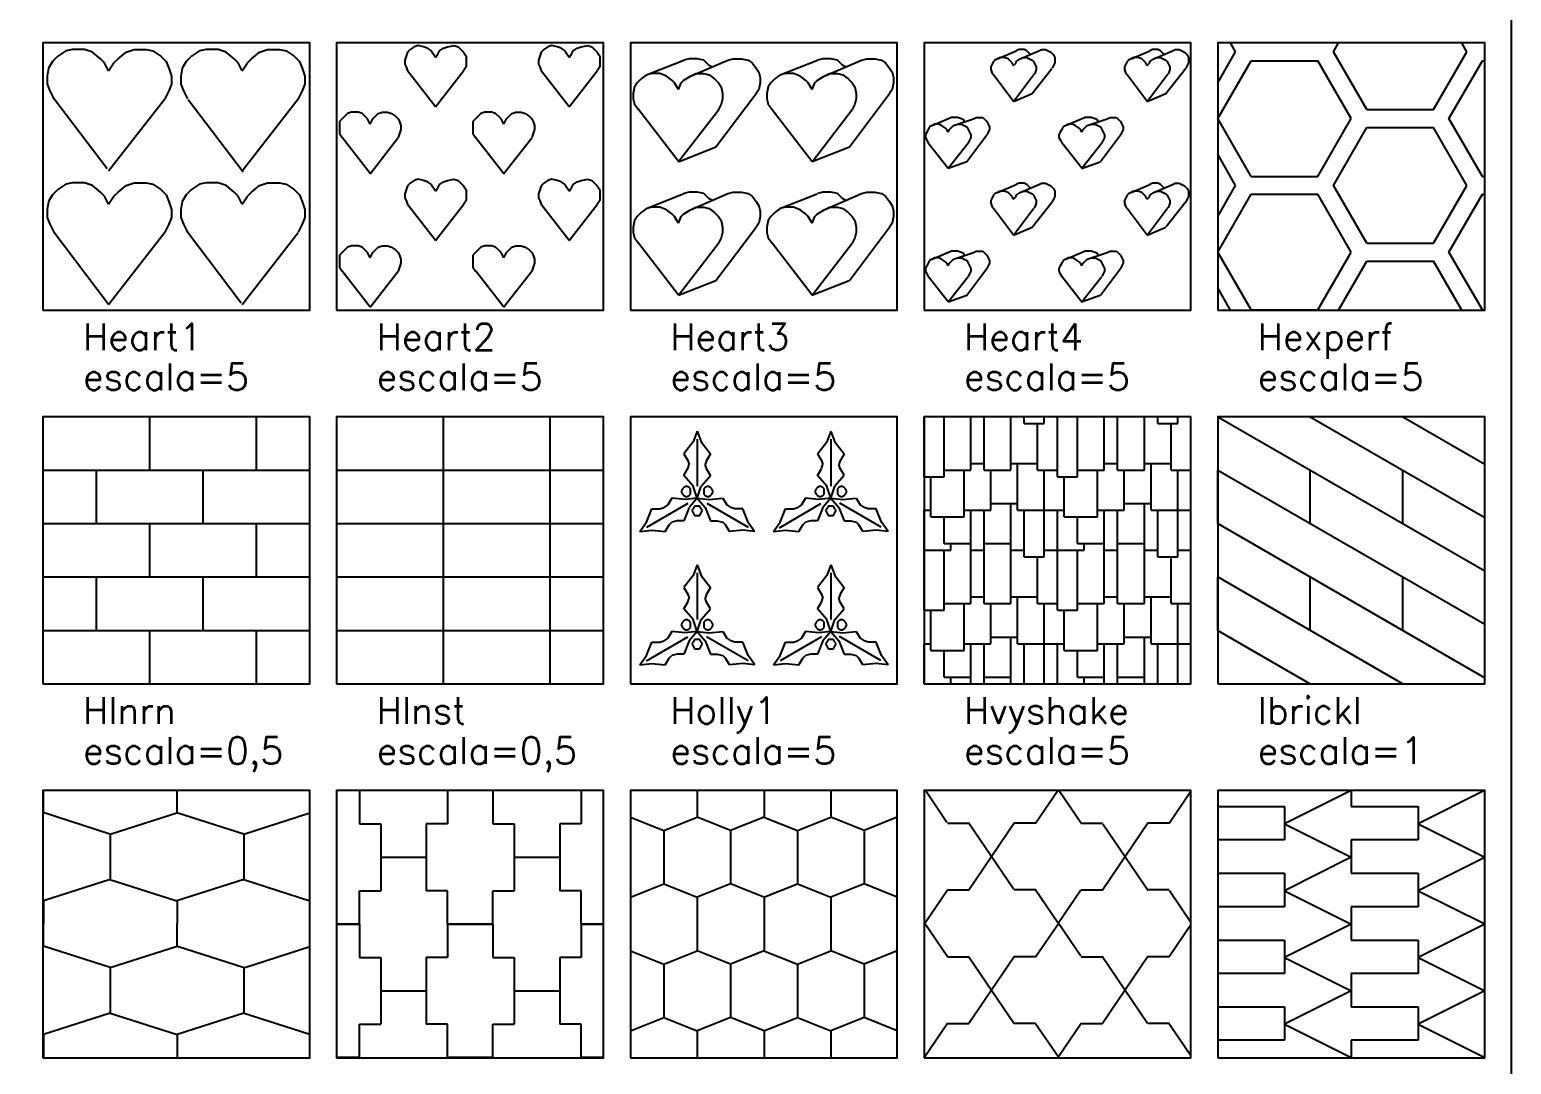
# Model space of a CAD drawing. Header units: inches. Extents: x -1 to 462, y -162 to 137.
# Drawn here: x 406.5 to 462, y 27.8 to 66.5 of the extents above; entities that cross this region are included whole.
import ezdxf

# ---------------------------------------------------------------- set-up
doc = ezdxf.new("R2010")
doc.units = ezdxf.units.IN
doc.header["$MEASUREMENT"] = 0
doc.layers.add('FORMATO', color=7, linetype='Continuous', plot=False)
for name, color, linetype in [('HATCH', 7, 'Continuous'), ('RECTANGLE', 7, 'Continuous'), ('TEXT', 5, 'Continuous')]:
    doc.layers.add(name, color=color, linetype=linetype)
doc.styles.add('nr', font='simplex.shx')

msp = doc.modelspace()

# ---------------------------------------------------------------- hatches: boundary and pattern name
at = {"layer": 'HATCH'}
h = msp.add_hatch(dxfattribs=at)
h.set_pattern_fill('HEART1', color=256, scale=5, style=0, pattern_type=2)
h.set_pattern_definition([(127.2079, (409.45, 56.2), (-94.99995072, 125.0000345), [3.39006, -335.61584]), (116.565, (409.45, 59.95), (-5, 5), [0.3354, -10.8449]), (135, (409.3, 60.25), (-5, 0), [0.2121, -6.859]), (140.1944, (409.15, 60.4), (-24.99999, 20.000012), [0.3905, -38.66074]), (161.565, (408.85, 60.65), (-5, -6e-06), [0.3162, -15.4952]), (180, (408.55, 60.75), (-5, -5), [0.45, -4.55]), (191.31, (408.1, 60.75), (-20, -4.99999), [0.25495, -25.24014]), (213.69, (407.85, 60.7), (-5, -5), [0.36056, -17.6672]), (225, (407.55, 60.5), (-6e-16, -5), [0.2828, -6.7882]), (239.036, (407.35, 60.3), (-5.00001, -10), [0.29155, -28.8632]), (260.538, (407.2, 60.05), (2e-06, -5), [0.30414, -30.1097]), (270, (407.15, 59.75), (5, -5), [0.3, -4.7]), (291.801, (407.15, 59.45), (5, -10), [0.26926, -26.65657]), (296.565, (407.25, 59.2), (5, -5), [0.3354, -10.8449]), (243.435, (411.7, 59.2), (-2e-06, -5), [0.3354, -10.8449]), (248.199, (411.8, 59.45), (-5, -15), [0.26926, -26.6566]), (270, (411.8, 59.75), (5, -5), [0.3, -4.7]), (288.435, (411.7, 60.05), (5, -10), [0.3162, -15.4952]), (291.801, (411.6, 60.3), (5, -10), [0.26926, -26.6566]), (315, (411.4, 60.5), (5, -1e-15), [0.2828, -6.7882]), (326.31, (411.1, 60.7), (10, -5), [0.3606, -17.6672]), (348.69, (410.85, 60.75), (5, 2e-06), [0.25495, -25.24014]), (0, (410.4, 60.75), (5, 5), [0.45, -4.55]), (18.435, (410.1, 60.65), (10, 5), [0.3162, -15.4952]), (39.806, (409.8, 60.4), (5, 5.000004), [0.3905, -38.66074]), (45, (409.65, 60.25), (0, 5), [0.2121, -6.859]), (56.31, (409.45, 59.95), (5, 10), [0.3606, -17.6672]), (52.125, (409.45, 56.2), (15.000006, 19.999997), [3.42053, -53.58825])])
h.paths.add_polyline_path([(407, 56), (417, 56), (417, 66), (407, 66)])
h = msp.add_hatch(dxfattribs=at)
h.set_pattern_fill('HEART2', color=256, scale=5, style=0, pattern_type=2)
h.set_pattern_definition([(127.875, (419.25, 56.1), (-20.00001, 24.999995), [1.71026, -55.2985]), (116.565, (419.25, 57.95), (-5, 5), [0.2236, -10.9567]), (135, (419.15, 58.15), (-5, 0), [0.0707, -7.0004]), (135, (419.1, 58.2), (-5, 0), [0.2121, -6.859]), (161.565, (418.95, 58.35), (-5, -6e-06), [0.1581, -15.6533]), (180, (418.8, 58.4), (-5, -5), [0.25, -4.75]), (198.435, (418.55, 58.4), (-10, -5), [0.1581, -15.6533]), (225, (418.4, 58.35), (-6e-16, -5), [0.1414, -6.9296]), (225, (418.3, 58.25), (-6e-16, -5), [0.1414, -6.9296]), (225, (418.2, 58.15), (-6e-16, -5), [0.1414, -6.9296]), (270, (418.1, 58.05), (5, -5), [0.15, -4.85]), (270, (418.1, 57.9), (5, -5), [0.15, -4.85]), (270, (418.1, 57.75), (5, -5), [0.15, -4.85]), (303.69, (418.1, 57.6), (5, -5), [0.1803, -17.8475]), (251.565, (420.35, 57.6), (6e-06, -5), [0.1581, -15.6533]), (251.565, (420.4, 57.75), (6e-06, -5), [0.1581, -15.6533]), (270, (420.4, 57.9), (5, -5), [0.15, -4.85]), (288.435, (420.35, 58.05), (5, -10), [0.1581, -15.6533]), (296.565, (420.3, 58.15), (5, -5), [0.1118, -11.0685]), (315, (420.2, 58.25), (5, -1e-15), [0.1414, -6.9296]), (326.31, (420.05, 58.35), (10, -5), [0.1803, -17.8475]), (341.565, (419.9, 58.4), (5, 6e-06), [0.1581, -15.6533]), (0, (419.7, 58.4), (5, 5), [0.2, -4.8]), (18.435, (419.55, 58.35), (10, 5), [0.1581, -15.6533]), (45, (419.4, 58.2), (0, 5), [0.2121, -6.859]), (45, (419.35, 58.15), (0, 5), [0.0707, -7.0004]), (63.435, (419.25, 57.95), (2e-06, 5), [0.2236, -10.9567]), (52.125, (419.25, 56.1), (15.000006, 19.999997), [1.71026, -55.2985]), (52.125, (421.7, 58.6), (15.000006, 19.999997), [1.71026, -55.2985]), (56.31, (421.7, 60.45), (5, 10), [0.1803, -17.8475]), (63.435, (421.8, 60.6), (2e-06, 5), [0.1118, -11.0685]), (33.69, (421.85, 60.7), (5, 5), [0.1803, -17.8475]), (18.435, (422, 60.8), (10, 5), [0.1581, -15.6533]), (11.31, (422.15, 60.85), (20, 4.99999), [0.25495, -25.24014]), (341.565, (422.4, 60.9), (5, 6e-06), [0.1581, -15.6533]), (315, (422.55, 60.85), (5, -1e-15), [0.1414, -6.9296]), (315, (422.65, 60.75), (5, -1e-15), [0.1414, -6.9296]), (303.69, (422.75, 60.65), (5, -5), [0.1803, -17.8475]), (270, (422.85, 60.5), (5, -5), [0.15, -4.85]), (270, (422.85, 60.35), (5, -5), [0.15, -4.85]), (270, (422.85, 60.2), (5, -5), [0.1, -4.9]), (236.31, (422.85, 60.1), (-5, -10), [0.1803, -17.8475]), (288.435, (420.6, 60.1), (5, -10), [0.1581, -15.6533]), (296.565, (420.55, 60.2), (5, -5), [0.1118, -11.0685]), (270, (420.55, 60.35), (5, -5), [0.15, -4.85]), (251.565, (420.6, 60.5), (6e-06, -5), [0.1581, -15.6533]), (251.565, (420.65, 60.65), (6e-06, -5), [0.1581, -15.6533]), (225, (420.75, 60.75), (-6e-16, -5), [0.1414, -6.9296]), (213.69, (420.9, 60.85), (-5, -5), [0.1803, -17.8475]), (198.435, (421.05, 60.9), (-10, -5), [0.1581, -15.6533]), (165.964, (421.25, 60.85), (-5, -5e-06), [0.20616, -20.4094]), (161.565, (421.4, 60.8), (-5, -6e-06), [0.1581, -15.6533]), (146.31, (421.55, 60.7), (-10, 5), [0.1803, -17.8475]), (116.565, (421.6, 60.6), (-5, 5), [0.1118, -11.0685]), (123.69, (421.7, 60.45), (-5, 5), [0.1803, -17.8475]), (127.875, (421.7, 58.6), (-20.00001, 24.999995), [1.71026, -55.2985])])
h.paths.add_polyline_path([(418, 56), (428, 56), (428, 66), (418, 66)])
h = msp.add_hatch(dxfattribs=at)
h.set_pattern_fill('HEART3', color=256, scale=5, style=0, pattern_type=2)
h.set_pattern_definition([(127.5686, (430.8, 56.55), (-35.000005, 44.9999945), [2.46019, -79.54591]), (120.964, (430.8, 59.25), (-10.00001, 14.99999), [0.29155, -28.8632]), (135, (430.65, 59.5), (-5, 0), [0.1414, -6.9296]), (143.13, (430.55, 59.6), (-15, 10), [0.25, -24.75]), (158.199, (430.35, 59.75), (-15, 5), [0.26926, -26.65657]), (180, (430.1, 59.85), (-5, -5), [0.3, -4.7]), (194.036, (429.8, 59.85), (-15, -4.99999), [0.20616, -20.4094]), (216.87, (429.6, 59.8), (-5, -5), [0.25, -24.75]), (225, (429.4, 59.65), (-6e-16, -5), [0.2121, -6.859]), (236.31, (429.25, 59.5), (-5, -10), [0.1803, -17.8475]), (258.69, (429.15, 59.35), (2e-06, -5), [0.25495, -25.24014]), (270, (429.1, 59.1), (5, -5), [0.2, -4.8]), (284.036, (429.1, 58.9), (4.99999, -15), [0.20616, -20.4094]), (306.87, (429.15, 58.7), (5, -5), [0.25, -24.75]), (243.435, (432.4, 58.7), (-2e-06, -5), [0.2236, -10.9567]), (255.964, (432.45, 58.9), (5e-06, -5), [0.20616, -20.4094]), (270, (432.45, 59.1), (5, -5), [0.2, -4.8]), (281.31, (432.4, 59.35), (4.99999, -20), [0.25495, -25.24014]), (303.69, (432.3, 59.5), (5, -5), [0.1803, -17.8475]), (315, (432.15, 59.65), (5, -1e-15), [0.2121, -6.859]), (323.13, (431.95, 59.8), (15, -10), [0.25, -24.75]), (345.964, (431.75, 59.85), (5, 5e-06), [0.20616, -20.4094]), (0, (431.45, 59.85), (5, 5), [0.3, -4.7]), (26.565, (431.25, 59.75), (5, 5), [0.2236, -10.9567]), (30.964, (431, 59.6), (14.99999, 10.00001), [0.29155, -28.8632]), (45, (430.9, 59.5), (0, 5), [0.1414, -6.9296]), (68.199, (430.8, 59.25), (5, 15), [0.26926, -26.65657]), (52.4314, (430.8, 56.55), (15.000002, 19.999997), [2.46019, -79.54591]), (53.13, (432.2, 57.1), (10, 15), [2.5, -22.5]), (14.036, (432.65, 60.35), (15, 4.99999), [0.20616, -20.4094]), (0, (432.85, 60.4), (5, 5), [0.3, -4.7]), (348.69, (433.15, 60.4), (5, 2e-06), [0.25495, -25.24014]), (326.31, (433.4, 60.35), (10, -5), [0.1803, -17.8475]), (306.87, (433.55, 60.25), (5, -5), [0.25, -24.75]), (303.69, (433.7, 60.05), (5, -5), [0.1803, -17.8475]), (284.036, (433.8, 59.9), (4.99999, -15), [0.20616, -20.4094]), (270, (433.85, 59.7), (5, -5), [0.2, -4.8]), (258.69, (433.85, 59.5), (2e-06, -5), [0.25495, -25.24014]), (236.31, (433.8, 59.25), (-5, -10), [0.1803, -17.8475]), (194.036, (431.2, 60.4), (-15, -4.99999), [0.20616, -20.4094]), (180, (431.5, 60.4), (-5, -5), [0.3, -4.7]), (168.69, (431.75, 60.35), (-5, -2e-06), [0.25495, -25.24014]), (135, (431.95, 60.15), (-5, 0), [0.2828, -6.7882]), (153.435, (432.05, 60.1), (-5, 2e-06), [0.1118, -11.0685]), (21.4477, (430.8, 56.55), (25.0000056, 9.9999832), [1.50416, -148.91193]), (21.4477, (429.6, 59.8), (25.0000056, 9.9999832), [1.50416, -148.91193]), (23.1986, (431.25, 59.75), (10, 5), [1.52316, -36.5557])])
h.paths.add_polyline_path([(429, 56), (439, 56), (439, 66), (429, 66)])
h = msp.add_hatch(dxfattribs=at)
h.set_pattern_fill('HEART4', color=256, scale=5, style=0, pattern_type=2)
h.set_pattern_definition([(128.2902, (440.9, 56.3), (-20.0000176, 24.999986), [1.21037, -119.82681]), (116.565, (440.9, 57.65), (-5, 5), [0.1118, -11.0685]), (135, (440.85, 57.75), (-5, 0), [0.0707, -7.0004]), (146.31, (440.8, 57.8), (-10, 5), [0.1803, -17.8475]), (153.435, (440.65, 57.9), (-5, 2e-06), [0.1118, -11.0685]), (180, (440.55, 57.95), (-5, -5), [0.15, -4.85]), (206.565, (440.4, 57.95), (-5, -5), [0.1118, -11.0685]), (206.565, (440.3, 57.9), (-5, -5), [0.1118, -11.0685]), (243.435, (440.2, 57.85), (-2e-06, -5), [0.1118, -11.0685]), (243.435, (440.15, 57.75), (-2e-06, -5), [0.1118, -11.0685]), (243.435, (440.1, 57.65), (-2e-06, -5), [0.1118, -11.0685]), (270, (440.05, 57.55), (5, -5), [0.1, -4.9]), (296.565, (440.05, 57.45), (5, -5), [0.1118, -11.0685]), (296.565, (440.1, 57.35), (5, -5), [0.1118, -11.0685]), (243.435, (441.7, 57.35), (-2e-06, -5), [0.1118, -11.0685]), (243.435, (441.75, 57.45), (-2e-06, -5), [0.1118, -11.0685]), (270, (441.75, 57.55), (5, -5), [0.1, -4.9]), (296.565, (441.7, 57.65), (5, -5), [0.1118, -11.0685]), (296.565, (441.65, 57.75), (5, -5), [0.1118, -11.0685]), (296.565, (441.6, 57.85), (5, -5), [0.1118, -11.0685]), (333.435, (441.5, 57.9), (5, -2e-06), [0.1118, -11.0685]), (333.435, (441.4, 57.95), (5, -2e-06), [0.1118, -11.0685]), (0, (441.25, 57.95), (5, 5), [0.15, -4.85]), (18.435, (441.1, 57.9), (10, 5), [0.1581, -15.6533]), (45, (441, 57.8), (0, 5), [0.1414, -6.9296]), (45, (440.95, 57.75), (0, 5), [0.0707, -7.0004]), (63.435, (440.9, 57.65), (2e-06, 5), [0.1118, -11.0685]), (51.7098, (440.9, 56.3), (55.0000438, 69.9999663), [1.21037, -119.82681]), (53.13, (441.6, 56.55), (10, 15), [1.25, -23.75]), (26.565, (441.85, 58.15), (5, 5), [0.1118, -11.0685]), (0, (441.95, 58.2), (5, 5), [0.15, -4.85]), (0, (442.1, 58.2), (5, 5), [0.1, -4.9]), (315, (442.2, 58.2), (5, -1e-15), [0.1414, -6.9296]), (315, (442.3, 58.1), (5, -1e-15), [0.0707, -7.0004]), (296.565, (442.35, 58.05), (5, -5), [0.1118, -11.0685]), (296.565, (442.4, 57.95), (5, -5), [0.1118, -11.0685]), (270, (442.45, 57.85), (5, -5), [0.1, -4.9]), (243.435, (442.45, 57.75), (-2e-06, -5), [0.1118, -11.0685]), (243.435, (442.4, 57.65), (-2e-06, -5), [0.1118, -11.0685]), (180, (441.1, 58.2), (-5, -5), [0.1, -4.9]), (180, (441.25, 58.2), (-5, -5), [0.15, -4.85]), (161.565, (441.4, 58.15), (-5, -6e-06), [0.1581, -15.6533]), (153.435, (441.5, 58.1), (-5, 2e-06), [0.1118, -11.0685]), (90, (441.5, 58.05), (-5, 5), [0.05, -4.95]), (19.6538, (440.9, 56.3), (55.000011, 19.999976), [0.7433, -73.58704]), (23.1986, (440.3, 57.9), (10, 5), [0.76158, -37.3173]), (18.435, (441.1, 57.9), (10, 5), [0.7906, -15.0208]), (23.199, (443.6, 60.4), (10, 5), [0.7616, -37.3173]), (23.199, (442.75, 60.4), (10, 5), [0.7616, -37.3173]), (23.1986, (443.35, 58.8), (10, 5), [0.7616, -37.3173]), (135, (444, 60.55), (-5, 0), [0.0707, -7.0004]), (135, (443.95, 60.6), (-5, 0), [0.1414, -6.9296]), (153.435, (443.85, 60.7), (-5, 2e-06), [0.1118, -11.0685]), (180, (443.75, 60.75), (-5, -5), [0.2, -4.8]), (206.565, (443.55, 60.75), (-5, -5), [0.1118, -11.0685]), (243.435, (444.85, 60.15), (-2e-06, -5), [0.1118, -11.0685]), (243.435, (444.9, 60.25), (-2e-06, -5), [0.1118, -11.0685]), (270, (444.9, 60.35), (5, -5), [0.1, -4.9]), (270, (444.9, 60.45), (5, -5), [0.1, -4.9]), (296.565, (444.85, 60.55), (5, -5), [0.1118, -11.0685]), (315, (444.75, 60.65), (5, -1e-15), [0.1414, -6.9296]), (333.435, (444.65, 60.7), (5, -2e-06), [0.1118, -11.0685]), (333.435, (444.55, 60.75), (5, -2e-06), [0.1118, -11.0685]), (0, (444.4, 60.75), (5, 5), [0.15, -4.85]), (26.565, (444.3, 60.7), (5, 5), [0.1118, -11.0685]), (51.7098, (444.05, 59.1), (55.000044, 69.9999663), [1.21037, -119.82681]), (53.13, (443.35, 58.8), (10, 15), [1.25, -23.75]), (45, (443.35, 60.15), (0, 5), [0.1414, -6.9296]), (90, (443.45, 60.25), (-5, 5), [0.05, -4.95]), (33.69, (443.45, 60.3), (5, 5), [0.1803, -17.8475]), (26.565, (443.6, 60.4), (5, 5), [0.1118, -11.0685]), (0, (443.7, 60.45), (5, 5), [0.15, -4.85]), (333.435, (443.85, 60.45), (5, -2e-06), [0.1118, -11.0685]), (333.435, (443.95, 60.4), (5, -2e-06), [0.1118, -11.0685]), (315, (444.05, 60.35), (5, -1e-15), [0.0707, -7.0004]), (296.565, (444.1, 60.3), (5, -5), [0.1118, -11.0685]), (296.565, (444.15, 60.2), (5, -5), [0.1118, -11.0685]), (270, (444.2, 60.1), (5, -5), [0.1, -4.9]), (251.565, (444.2, 60), (6e-06, -5), [0.1581, -15.6533]), (225, (444.15, 59.85), (-6e-16, -5), [0.0707, -7.0004]), (315, (442.55, 59.85), (5, -1e-15), [0.0707, -7.0004]), (288.435, (442.5, 60), (5, -10), [0.1581, -15.6533]), (270, (442.5, 60.1), (5, -5), [0.1, -4.9]), (243.435, (442.55, 60.2), (-2e-06, -5), [0.1118, -11.0685]), (243.435, (442.6, 60.3), (-2e-06, -5), [0.1118, -11.0685]), (225, (442.65, 60.35), (-6e-16, -5), [0.0707, -7.0004]), (206.565, (442.75, 60.4), (-5, -5), [0.1118, -11.0685]), (206.565, (442.85, 60.45), (-5, -5), [0.1118, -11.0685]), (180, (443, 60.45), (-5, -5), [0.15, -4.85]), (161.565, (443.15, 60.4), (-5, -6e-06), [0.1581, -15.6533]), (135, (443.25, 60.3), (-5, 0), [0.1414, -6.9296]), (135, (443.3, 60.25), (-5, 0), [0.0707, -7.0004]), (116.565, (443.35, 60.15), (-5, 5), [0.1118, -11.0685]), (126.87, (443.35, 58.8), (-5, 5), [1.25, -23.75])])
h.paths.add_polyline_path([(440, 56), (450, 56), (450, 66), (440, 66)])
h = msp.add_hatch(dxfattribs=at)
h.set_pattern_fill('HEXPERF', color=256, scale=5, style=0)
h.set_pattern_definition([(0, (452.25, 56), (4.33013, 2.5), [2.5, -6.1603]), (0, (452.25, 60.3301), (4.3301, 2.5), [2.5, -6.1603]), (60, (454.75, 56), (4e-11, 5), [2.5, -6.1603]), (60, (451, 58.165), (4e-11, 5), [2.5, -6.1603]), (120, (452.25, 56), (-4.33013, 2.5), [2.5, -6.1603]), (120, (456, 58.165), (-4.3301, 2.5), [2.5, -6.1603])])
h.paths.add_polyline_path([(451, 56), (461, 56), (461, 66), (451, 66)])
h = msp.add_hatch(dxfattribs=at)
h.set_pattern_fill('HLNRN', color=256, scale=0.5, style=0, pattern_type=2)
h.set_pattern_definition([(0, (407, 42), (0, 2), []), (90, (407, 42), (-2, 2), [2, -2])])
h.paths.add_polyline_path([(407, 42), (417, 42), (417, 52), (407, 52)])
h = msp.add_hatch(dxfattribs=at)
h.set_pattern_fill('HLNST', color=256, scale=0.5, style=0, pattern_type=2)
h.set_pattern_definition([(0, (418, 42), (0, 2), []), (90, (418, 42), (-4, 2e-16), [])])
h.paths.add_polyline_path([(418, 42), (428, 42), (428, 52), (418, 52)])
h = msp.add_hatch(dxfattribs=at)
h.set_pattern_fill('HOLLY1', color=256, scale=5, style=0, pattern_type=2)
h.set_pattern_definition([(63.435, (432.05, 44.1), (2e-06, 5), [0.1118, -11.0685]), (116.565, (432.1, 44.2), (-5, 5), [0.1118, -11.0685]), (135, (432.05, 44.3), (-5, 0), [0.0707, -7.0004]), (153.435, (432, 44.35), (-5, 2e-06), [0.1118, -11.0685]), (206.565, (431.9, 44.4), (-5, -5), [0.1118, -11.0685]), (225, (431.8, 44.35), (-6e-16, -5), [0.0707, -7.0004]), (270, (431.75, 44.3), (5, -5), [0.1, -4.9]), (270, (431.75, 44.2), (5, -5), [0.1, -4.9]), (315, (431.75, 44.1), (5, -1e-15), [0.0707, -7.0004]), (333.435, (431.8, 44.05), (5, -2e-06), [0.1118, -11.0685]), (26.565, (431.9, 44), (5, 5), [0.1118, -11.0685]), (45, (432, 44.05), (0, 5), [0.0707, -7.0004]), (296.565, (431.35, 43.4), (5, -5), [0.1118, -11.0685]), (0, (431.4, 43.3), (5, 5), [0.1, -4.9]), (0, (431.5, 43.3), (5, 5), [0.1, -4.9]), (63.435, (431.6, 43.3), (2e-06, 5), [0.1118, -11.0685]), (63.435, (431.65, 43.4), (2e-06, 5), [0.1118, -11.0685]), (135, (431.7, 43.5), (-5, 0), [0.0707, -7.0004]), (116.565, (431.65, 43.55), (-5, 5), [0.1118, -11.0685]), (180, (431.6, 43.65), (-5, -5), [0.1, -4.9]), (180, (431.5, 43.65), (-5, -5), [0.1, -4.9]), (243.435, (431.4, 43.65), (-2e-06, -5), [0.1118, -11.0685]), (225, (431.35, 43.55), (-6e-16, -5), [0.0707, -7.0004]), (296.565, (431.3, 43.5), (5, -5), [0.1118, -11.0685]), (153.435, (431.2, 44.35), (-5, 2e-06), [0.1118, -11.0685]), (135, (431.25, 44.3), (-5, 0), [0.0707, -7.0004]), (90, (431.25, 44.2), (-5, 5), [0.1, -4.9]), (90, (431.25, 44.1), (-5, 5), [0.1, -4.9]), (45, (431.2, 44.05), (0, 5), [0.0707, -7.0004]), (26.565, (431.1, 44), (5, 5), [0.1118, -11.0685]), (333.435, (431, 44.05), (5, -2e-06), [0.1118, -11.0685]), (315, (430.95, 44.1), (5, -1e-15), [0.0707, -7.0004]), (296.565, (430.9, 44.2), (5, -5), [0.1118, -11.0685]), (243.435, (430.95, 44.3), (-2e-06, -5), [0.1118, -11.0685]), (225, (431, 44.35), (-6e-16, -5), [0.0707, -7.0004]), (206.565, (431.1, 44.4), (-5, -5), [0.1118, -11.0685]), (125.538, (433.65, 42.7), (-15.000008, 19.99999), [0.4301, -42.5815]), (111.801, (433.4, 43.05), (-5, 10), [0.5385, -26.3873]), (180, (433.2, 43.55), (-5, -5), [0.3, -4.7]), (161.565, (432.9, 43.55), (-5, -6e-06), [0.1581, -15.6533]), (353.66, (431.5, 43.95), (5.000002, 1e-06), [0.45277, -44.82415]), (5.7106, (431.95, 43.9), (44.999997, 5.000007), [0.5025, -49.7469]), (300.964, (432.45, 43.95), (10.00001, -14.99999), [0.29155, -28.8632]), (326.31, (432.6, 43.7), (10, -5), [0.1803, -17.8475]), (345.964, (432.25, 43.1), (5, 5e-06), [0.20616, -20.4094]), (0, (432, 43.1), (5, 5), [0.25, -4.75]), (291.801, (431.8, 43.6), (5, -10), [0.5385, -26.3873]), (310.6013, (431.5, 43.95), (5, -5), [0.46098, -45.63674]), (135, (432.55, 42.95), (-5, 0), [0.1414, -6.9296]), (120.964, (432.7, 42.7), (-10.00001, 14.99999), [0.29155, -28.8632]), (185.7106, (433.2, 42.75), (-44.999997, -5.000007), [0.5025, -49.7469]), (173.66, (433.65, 42.7), (-5.000002, -1e-06), [0.45277, -44.82415]), (149.8586, (433.4, 42.85), (-94.9999865, 55.0000266), [1.79235, -177.44214]), (6.34, (429.35, 42.7), (39.999997, 5.000008), [0.45277, -44.82415]), (354.2894, (429.8, 42.75), (5, 9e-07), [0.5025, -49.7469]), (59.036, (430.3, 42.7), (5.000007, 10), [0.29155, -28.8632]), (45, (430.45, 42.95), (0, 5), [0.1414, -6.9296]), (229.3987, (431.5, 43.95), (-25.000002, -29.999995), [0.46098, -45.63674]), (248.199, (431.2, 43.6), (-5, -15), [0.5385, -26.3873]), (180, (431, 43.1), (-5, -5), [0.25, -4.75]), (194.036, (430.75, 43.1), (-15, -4.99999), [0.20616, -20.4094]), (213.69, (430.4, 43.7), (-5, -5), [0.1803, -17.8475]), (239.036, (430.55, 43.95), (-5.000007, -10), [0.29155, -28.8632]), (174.2894, (431.05, 43.9), (-5, -9e-07), [0.5025, -49.7469]), (186.34, (431.5, 43.95), (-39.999997, -5.000008), [0.45277, -44.82415]), (18.435, (430.1, 43.55), (10, 5), [0.1581, -15.6533]), (0, (429.8, 43.55), (5, 5), [0.3, -4.7]), (68.199, (429.6, 43.05), (5, 15), [0.5385, -26.3873]), (54.4623, (429.35, 42.7), (10.000005, 14.999998), [0.4301, -42.5815]), (30.1414, (429.6, 42.85), (59.9999923, 35.0000134), [1.79235, -177.44214]), (270, (431.5, 46.15), (5, -5), [1.75, -3.25]), (290.556, (431.5, 46.45), (9.99998, -25.00001), [0.4272, -42.2928]), (307.875, (431.65, 46.05), (20.00001, -24.999995), [0.5701, -56.4387]), (239.036, (432, 45.6), (-5.00001, -10), [0.29155, -28.8632]), (251.565, (431.85, 45.35), (6e-06, -5), [0.1581, -15.6533]), (71.565, (431.5, 43.95), (-6e-06, 5), [0.4743, -15.337]), (48.814, (431.65, 44.4), (29.999987, 35.000015), [0.5315, -52.61922]), (120.964, (432, 44.8), (-10.00001, 14.99999), [0.29155, -28.8632]), (108.435, (431.85, 45.05), (-5, 10), [0.1581, -15.6533]), (71.565, (431.15, 45.05), (-6e-06, 5), [0.1581, -15.6533]), (59.036, (431, 44.8), (5.00001, 10), [0.29155, -28.8632]), (131.186, (431.35, 44.4), (-4.999996, 5.000001), [0.5315, -52.61922]), (108.435, (431.5, 43.95), (-5, 10), [0.4743, -15.337]), (288.435, (431.15, 45.35), (5, -10), [0.1581, -15.6533]), (300.964, (431, 45.6), (10.00001, -14.99999), [0.29155, -28.8632]), (232.125, (431.35, 46.05), (-15.000006, -19.999997), [0.5701, -56.4387]), (249.444, (431.5, 46.45), (-4.99999, -15.000004), [0.4272, -42.2928])])
h.paths.add_polyline_path([(429, 42), (439, 42), (439, 52), (429, 52)])
h = msp.add_hatch(dxfattribs=at)
h.set_pattern_fill('HVYSHAKE', color=256, scale=5, style=0, pattern_type=2)
h.set_pattern_definition([(0, (440, 42), (0, 5), [-1.75, 0.5, -1, 0.5, -1.25]), (0, (440, 42.25), (0, 5), [-0.75, 1, -0.5, 1, -1.75]), (0, (440, 43.25), (0, 5), [-0.25, 1.25, -3.5]), (0, (440, 43.5), (0, 5), [0.25, -1.25, 1, -1, 1.5]), (0, (440, 43.75), (0, 5), [-2.5, 1, -1.5]), (0, (440, 44.75), (0, 5), [0.75, -4.25]), (0, (440, 45), (0, 5), [-0.75, 1, -0.5, 1, -1, 0.75]), (0, (440, 45.25), (0, 5), [-1.75, 0.5, -1, 1, -0.75]), (0, (440, 46.75), (0, 5), [-3.75, 0.75, -0.5]), (0, (440, 47), (0, 5), [1, -3.5, 0.5]), (90, (440, 42), (-5, 3e-16), [1.5, -1.25, 2.25]), (90, (440.25, 42), (-5, 3e-16), [-1.25, 1.5, -2.25]), (90, (440.75, 42), (-5, 3e-16), [-0.25, 1, -1.5, 2.25]), (90, (441, 42), (-5, 3e-16), [0.25, -4.75]), (90, (441.5, 42), (-5, 3e-16), [-1.25, 1.75, -2]), (90, (441.75, 42), (-5, 3e-16), [1.5, -1.5, 2]), (90, (442.25, 42), (-5, 3e-16), [1.5, -1.5, 2]), (90, (442.5, 42), (-5, 3e-16), [-1.5, 1.5, -2]), (90, (443.25, 42), (-5, 3e-16), [1.75, -1.25, 2]), (90, (443.5, 42), (-5, 3e-16), [-1.5, 1.75, -1.75]), (90, (443.75, 42), (-5, 3e-16), [1.5, -3.25, 0.25]), (90, (444.25, 42), (-5, 3e-16), [-3, 1.75, -0.25]), (90, (444.5, 42), (-5, 3e-16), [3, -1.75, 0.25])])
h.paths.add_polyline_path([(440, 42), (450, 42), (450, 52), (440, 52)])
h = msp.add_hatch(dxfattribs=at)
h.set_pattern_fill('IBRICKL', color=256, style=0, pattern_type=2)
h.set_pattern_definition([(150, (451, 42), (-0.866, -1.49996), []), (90, (451, 44), (-3.464, 2e-16), [2, -2])])
h.paths.add_polyline_path([(451, 42), (461, 42), (461, 52), (451, 52)])
h = msp.add_hatch(dxfattribs=at)
h.set_pattern_fill('INTER3', color=256, scale=5, style=0, pattern_type=2)
h.set_pattern_definition([(270, (407, 28.85), (5, -5), [0.85, -4.15]), (270, (412, 28.85), (5, -5), [0.85, -4.15]), (90, (412, 32.15), (-5, 5), [0.85, -4.15]), (90, (407, 32.15), (-5, 5), [0.85, -4.15]), (162.2553, (409.5, 31.35), (-109.999981, 35.0000538), [2.62488, -128.61917]), (270, (409.5, 31.35), (5, -5), [1.7, -3.3]), (17.7447, (409.5, 31.35), (14.9999967, 5.0000073), [2.62488, -128.61917]), (342.2553, (409.5, 29.65), (109.999981, -35.0000538), [2.62488, -128.61917]), (197.7447, (409.5, 29.65), (-14.9999967, -5.0000073), [2.62488, -128.61917])])
h.paths.add_polyline_path([(407, 28), (417, 28), (417, 38), (407, 38)])
h = msp.add_hatch(dxfattribs=at)
h.set_pattern_fill('INTER4', color=256, scale=5, style=0, pattern_type=2)
h.set_pattern_definition([(180, (418.85, 28), (-5, -5), [0.85, -4.15]), (0, (418, 33), (5, 5), [0.85, -4.15]), (0, (422.15, 33), (5, 5), [0.85, -4.15]), (180, (423, 28), (-5, -5), [0.85, -4.15]), (90, (422.15, 28), (-5, 5), [1.25, -3.75]), (90, (418.85, 28), (-5, 5), [1.25, -3.75]), (270, (418.85, 33), (5, -5), [1.25, -3.75]), (270, (422.15, 33), (5, -5), [1.25, -3.75]), (180, (422.15, 31.75), (-5, -5), [0.8, -4.2]), (180, (422.15, 29.25), (-5, -5), [0.8, -4.2]), (0, (418.85, 29.25), (5, 5), [0.8, -4.2]), (0, (418.85, 31.75), (5, 5), [0.8, -4.2]), (270, (419.65, 31.75), (5, -5), [2.5, -2.5]), (270, (421.35, 31.75), (5, -5), [2.5, -2.5]), (0, (419.65, 30.5), (5, 5), [1.7, -3.3])])
h.paths.add_polyline_path([(418, 28), (428, 28), (428, 38), (418, 38)])
h = msp.add_hatch(dxfattribs=at)
h.set_pattern_fill('INTER5', color=256, scale=5, style=0, pattern_type=2)
h.set_pattern_definition([(270, (429, 29), (5, -5), [1, -4]), (270, (434, 29), (5, -5), [1, -4]), (270, (434, 33), (5, -5), [1, -4]), (270, (429, 33), (5, -5), [1, -4]), (338.199, (429, 32), (15, -5), [1.3463, -25.57953]), (21.8014, (429, 29), (10, 4.999997), [1.3463, -25.57953]), (158.199, (434, 29), (-15, 5), [1.3463, -25.57953]), (201.801, (434, 32), (-10, -5), [1.3463, -25.5795]), (158.199, (432.75, 31.5), (-15, 5), [1.3463, -25.57953]), (21.801, (430.25, 31.5), (10, 5), [1.3463, -25.57953]), (270, (430.25, 31.5), (5, -5), [2, -3]), (338.199, (430.25, 29.5), (15, -5), [1.3463, -25.57953]), (201.801, (432.75, 29.5), (-10, -5), [1.3463, -25.57953]), (270, (432.75, 31.5), (5, -5), [2, -3]), (270, (431.5, 33), (5, -5), [1, -4]), (270, (431.5, 29), (5, -5), [1, -4])])
h.paths.add_polyline_path([(429, 28), (439, 28), (439, 38), (429, 38)])
h = msp.add_hatch(dxfattribs=at)
h.set_pattern_fill('INTER6', color=256, scale=5, style=0, pattern_type=2)
h.set_pattern_definition([(235.7843, (440.85, 29.25), (-10.000001, -15.000002), [1.51162, -149.65054]), (0, (440.85, 29.25), (5, 5), [0.8, -4.2]), (235.7843, (443.35, 31.75), (-10.000001, -15.000002), [3.02325, -148.13892]), (180, (444.15, 31.75), (-5, -5), [0.8, -4.2]), (55.7843, (444.15, 31.75), (10.000001, 15.000002), [1.51162, -149.65054]), (304.2157, (444.15, 29.25), (74.9999946, -110.0000014), [1.51162, -149.65054]), (180, (444.15, 29.25), (-5, -5), [0.8, -4.2]), (304.2157, (441.65, 31.75), (74.9999946, -110.0000014), [3.02325, -148.13892]), (0, (440.85, 31.75), (5, 5), [0.8, -4.2]), (124.2157, (440.85, 31.75), (-74.9999946, 110.0000014), [1.51162, -149.65054])])
h.paths.add_polyline_path([(440, 28), (450, 28), (450, 38), (440, 38)])
h = msp.add_hatch(dxfattribs=at)
h.set_pattern_fill('INTER7', color=256, scale=5, style=0, pattern_type=2)
h.set_pattern_definition([(270, (451, 28.65), (5, -5), [0.65, -4.35]), (270, (451, 31.15), (5, -5), [1.25, -3.75]), (270, (451, 33), (5, -5), [0.6, -4.4]), (0, (451, 32.4), (5, 5), [2.5, -2.5]), (270, (453.5, 32.4), (5, -5), [1.25, -3.75]), (180, (453.5, 31.15), (-5, -5), [2.5, -2.5]), (0, (451, 29.9), (5, 5), [2.5, -2.5]), (270, (453.5, 29.9), (5, -5), [1.25, -3.75]), (180, (453.5, 28.65), (-5, -5), [2.5, -2.5]), (206.565, (456, 33), (-5, -5), [2.7951, -8.3853]), (333.435, (453.5, 31.75), (5, -2e-06), [2.7951, -8.3853]), (206.565, (456, 30.5), (-5, -5), [2.7951, -8.3853]), (333.435, (453.5, 29.25), (5, -2e-06), [2.7951, -8.3853])])
h.paths.add_polyline_path([(451, 28), (461, 28), (461, 38), (451, 38)])

# ---------------------------------------------------------------- linework, layer by layer
at = {"layer": 'FORMATO'}
msp.add_lwpolyline([(362, -4), (462, -4), (462, 137), (362, 137)], close=True, dxfattribs=at)
at = {"layer": 'RECTANGLE'}
for points in [[(407, 56), (417, 56), (417, 66), (407, 66)], [(418, 56), (428, 56), (428, 66), (418, 66)], [(429, 56), (439, 56), (439, 66), (429, 66)], [(440, 56), (450, 56), (450, 66), (440, 66)], [(451, 56), (461, 56), (461, 66), (451, 66)], [(407, 42), (417, 42), (417, 52), (407, 52)], [(418, 42), (428, 42), (428, 52), (418, 52)], [(429, 42), (439, 42), (439, 52), (429, 52)], [(440, 42), (450, 42), (450, 52), (440, 52)], [(451, 42), (461, 42), (461, 52), (451, 52)], [(407, 28), (417, 28), (417, 38), (407, 38)], [(418, 28), (428, 28), (428, 38), (418, 38)], [(429, 28), (439, 28), (439, 38), (429, 38)], [(440, 28), (450, 28), (450, 38), (440, 38)], [(451, 28), (461, 28), (461, 38), (451, 38)]]:
    msp.add_lwpolyline(points, close=True, dxfattribs=at)

# ---------------------------------------------------------------- texts
at = {"layer": 'TEXT', "style": 'nr'}
for s, p in [('Heart1', (408.5, 54.5)), ('Heart2', (419.5, 54.5)), ('Heart3', (430.5, 54.5)), ('Heart4', (441.5, 54.5)), ('Hexperf', (452.5, 54.5)), ('escala=5', (408.5, 53)), ('escala=5', (419.5, 53)), ('escala=5', (430.5, 53)), ('escala=5', (441.5, 53)), ('escala=5', (452.5, 53)), ('Hlnrn', (408.5, 40.5)), ('Hlnst', (419.5, 40.5)), ('Holly1', (430.5, 40.5)), ('Hvyshake', (441.5, 40.5)), ('Ibrickl', (452.5, 40.5)), ('escala=0,5', (408.5, 39)), ('escala=0,5', (419.5, 39)), ('escala=5', (430.5, 39)), ('escala=5', (441.5, 39)), ('escala=1', (452.5, 39))]:
    msp.add_text(s, height=1, dxfattribs=at).set_placement(p)

doc.saveas('drawing.dxf')
